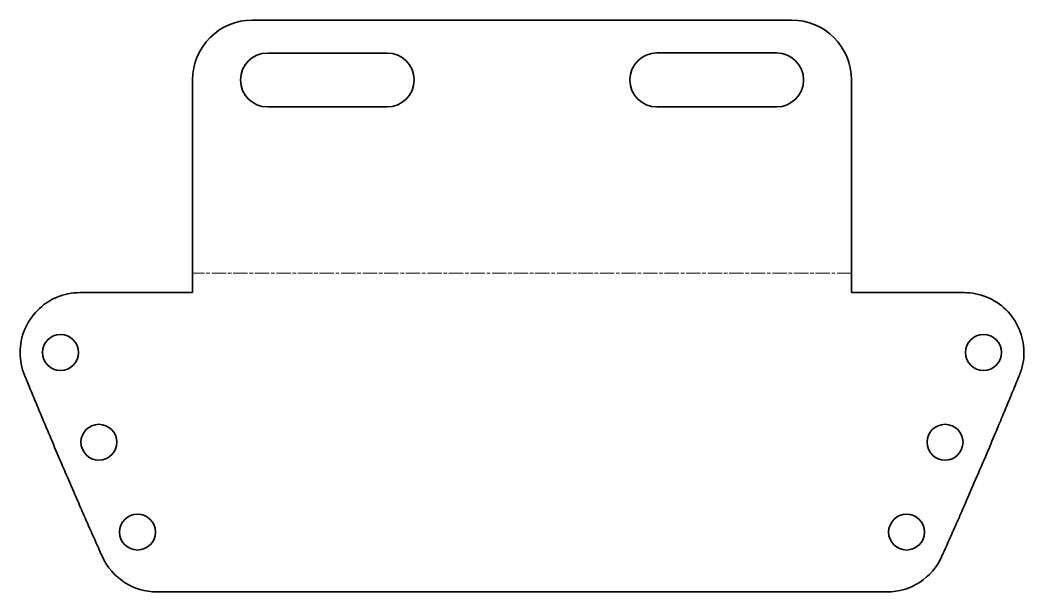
# Model space of a CAD drawing. Header units: inches. Extents: x 0 to 168, y 0 to 96.
import ezdxf

# ---------------------------------------------------------------- set-up
doc = ezdxf.new("R2010")
doc.units = ezdxf.units.IN
doc.header["$MEASUREMENT"] = 0
doc.linetypes.add('Chain', pattern=[13.68, 9.12, -1.14, 2.28, -1.14])
doc.layers.add('SIMUMAK Bend Centerline (ISO)', color=7, linetype='Chain', lineweight=9)
doc.layers.add('SIMUMAK Visible (ISO)', color=7, linetype='Continuous', lineweight=35)

# ---------------------------------------------------------------- blocks, each defined once
blk = doc.blocks.new('SMB-01-SUFT-02_Sheet_SMB-01-SUFT-02 (desplegada)')
at = {"layer": 'SIMUMAK Bend Centerline (ISO)', "ltscale": 0.263158}
blk.add_line((55, 5.5), (-55, 5.5), dxfattribs=at)
at = {"layer": 'SIMUMAK Visible (ISO)'}
for p, q in [((-45, 47.76), (45, 47.76)), ((-42.5, 42.26), (-22.5, 42.26)), ((22.5, 42.27), (42.5, 42.27)), ((-55, 37.76), (-55, 2.24)), ((18, 37.76), (18, 37.77)), ((47, 37.77), (47, 37.76)), ((55, 37.76), (55, 2.24)), ((-22.5, 33.26), (-42.5, 33.26)), ((42.5, 33.26), (22.5, 33.26)), ((-55, 2.24), (-73.79, 2.24)), ((73.79, 2.24), (55, 2.24)), ((-60.94, -47.76), (60.94, -47.76))]:
    blk.add_line(p, q, dxfattribs=at)
for centre in [(-77.05, -7.76), (77.05, -7.76), (-70.63, -22.76), (70.62, -22.76), (-64.2, -37.76), (64.2, -37.76)]:
    blk.add_circle(centre, 3, dxfattribs=at)
at = {"layer": 'SIMUMAK Visible (ISO)', "extrusion": (0, 0, -1)}
for centre, radius, start, end in [((45, 37.76), 10, 0, 90), ((-45, 37.76), 10, 90, 180), ((42.5, 37.76), 4.5, 270, 90), ((22.5, 37.76), 4.5, 90, 270), ((-22.5, 37.77), 4.5, 0, 90), ((-42.5, 37.77), 4.5, 90, 180), ((-22.5, 37.76), 4.5, 270, 360), ((-42.5, 37.76), 4.5, 180, 270)]:
    blk.add_arc(centre, radius, start, end, dxfattribs=at)
at = {"layer": 'SIMUMAK Visible (ISO)'}
for centre, start, end in [((-60.94, -37.76), 204.3059, 270), ((60.94, -37.76), 270, 335.6904)]:
    blk.add_arc(centre, 10, start, end, dxfattribs=at)
for points, knots in [([(-83.04, -11.55), (-83.53, -10.35), (-83.79, -9.06), (-83.79, -6.45), (-83.53, -5.17), (-82.54, -2.76), (-81.82, -1.66), (-79.99, 0.19), (-78.9, 0.93), (-77.08, 1.7), (-76.44, 1.9), (-75.13, 2.17), (-74.46, 2.24), (-73.79, 2.24)], [0, 0, 0, 0, 0.390644, 0.390644, 0.781289, 0.781289, 1.171933, 1.171933, 1.562578, 1.562578, 1.763764, 1.763764, 1.964951, 1.964951, 1.964951, 1.964951]), ([(73.79, 2.24), (75.09, 2.24), (76.38, 1.98), (78.79, 0.99), (79.88, 0.27), (81.74, -1.56), (82.48, -2.65), (83.5, -5.04), (83.77, -6.33), (83.79, -8.3), (83.74, -8.97), (83.48, -10.29), (83.29, -10.93), (83.04, -11.55)], [0, 0, 0, 0, 0.390644, 0.390644, 0.781289, 0.781289, 1.171933, 1.171933, 1.562578, 1.562578, 1.763777, 1.763777, 1.964977, 1.964977, 1.964977, 1.964977]), ([(-83.04, -11.55), (-83.01, -11.64), (-82.78, -12.18), (-82.18, -13.66), (-81.41, -15.52), (-80.45, -17.84), (-79.67, -19.69), (-78.51, -22.47), (-77.34, -25.24), (-75.76, -28.93), (-74.56, -31.69), (-73.36, -34.45), (-72.55, -36.28), (-71.54, -38.57), (-70.77, -40.28), (-70.21, -41.54), (-70.05, -41.88)], [-39.028832, -39.028832, -39.028832, -39.028832, -39.001935, -38.850662, -38.548116, -38.396843, -38.094297, -37.943024, -37.489204, -37.186658, -36.732839, -36.581566, -36.27902, -36.127747, -35.8252, -35.712192, -35.712192, -35.712192, -35.712192]), ([(70.05, -41.88), (70.62, -40.63), (71.39, -38.91), (72.55, -36.28), (73.36, -34.44), (74.56, -31.69), (75.76, -28.93), (77.34, -25.24), (78.51, -22.46), (79.67, -19.69), (80.45, -17.83), (81.41, -15.51), (82.18, -13.66), (82.78, -12.18), (83.01, -11.64), (83.04, -11.55)], [-58.420636, -58.420636, -58.420636, -58.420636, -58.004721, -57.853436, -57.550867, -57.399583, -56.945729, -56.64316, -56.189307, -56.038022, -55.735453, -55.584169, -55.2816, -55.130316, -55.103926, -55.103926, -55.103926, -55.103926])]:
    blk.add_open_spline(points, degree=3, knots=knots, dxfattribs=at)

msp = doc.modelspace()

# ---------------------------------------------------------------- block references
msp.add_blockref('SMB-01-SUFT-02_Sheet_SMB-01-SUFT-02 (desplegada)', (83.79, 47.76))

doc.saveas('drawing.dxf')
